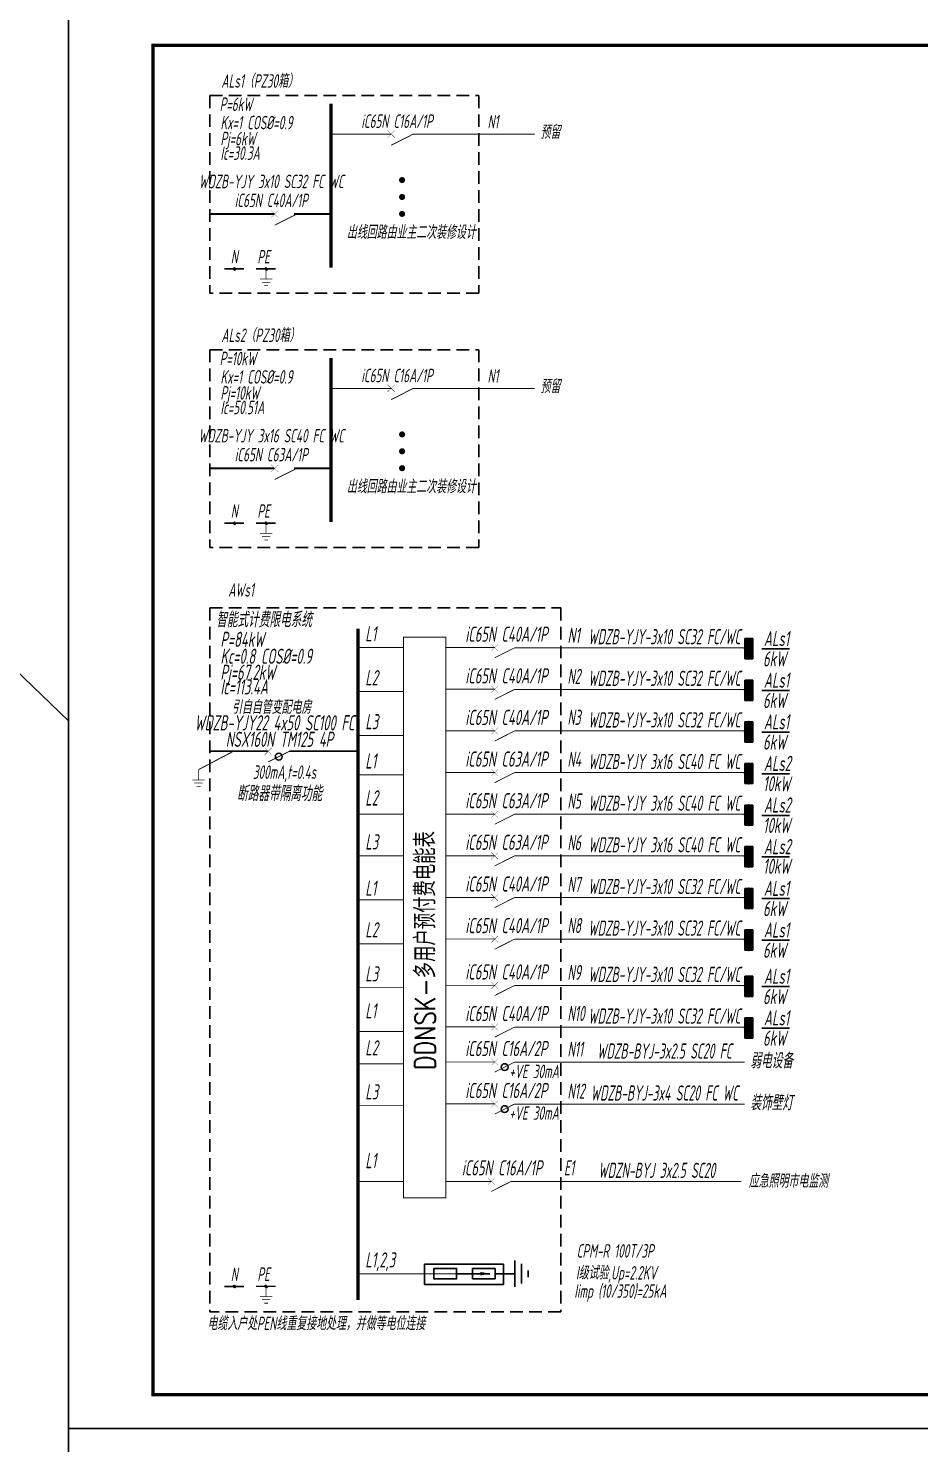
# Model space of a CAD drawing. Extents: x 491024 to 1725648, y 860327 to 1705161.
# Drawn here: x 549623 to 576035, y 1045404 to 1087358 of the extents above; entities that cross this region are included whole.
import ezdxf
from ezdxf.enums import TextEntityAlignment as Align

# ---------------------------------------------------------------- set-up
doc = ezdxf.new("R2010")
doc.units = 0
doc.header["$LTSCALE"] = 1000
doc.header["$MEASUREMENT"] = 0
doc.linetypes.add('DASH', pattern=[0.35, 0.25, -0.1])
doc.linetypes.add('DASH4', pattern=[0.1875, 0.125, -0.0625])
for name, color, linetype in [('!电气修改', 6, 'Continuous'), ('DIM-照明', 3, 'Continuous'), ('ELEMENT', 3, 'Continuous'), ('EQUIP-箱柜', 3, 'Continuous'), ('WIRE-消防', 4, 'Continuous'), ('WIRE-照明', 2, 'Continuous'), ('图框', 140, 'Continuous')]:
    doc.layers.add(name, color=color, linetype=linetype)
doc.styles.add('_HT64F', font='SIMPLEX.SHX', dxfattribs={"width": 0.8, "bigfont": 'HZFS.SHX'})
doc.styles.add('_TCH_LABEL', font='simhei.ttf')
doc.styles.add('HZTXT', font='gbeitc.shx', dxfattribs={"width": 0.8, "height": 400, "bigfont": 'hztxt.shx'})

# ---------------------------------------------------------------- blocks, each defined once
blk = doc.blocks.new('1107AA')
at = {"color": 3, "linetype": 'Continuous'}
for points, const_width in [([(0, -7.5), (-3.79, 0)], 0.3), ([(-1.25, 1.25), (1.25, -1.25)], 0.1), ([(1.25, 1.25), (-1.25, -1.25)], 0.1)]:
    blk.add_lwpolyline(points, dxfattribs=dict(at, const_width=const_width))
blk = doc.blocks.new('*X189')
at = {"color": 0}
for p, q in [((-250, 33), (-83, 200)), ((-250, 68), (-118, 200)), ((-250, 104), (-154, 200)), ((-250, 139), (-189, 200)), ((-250, 174), (-224, 200)), ((-247, 0), (-47, 200)), ((-212, 0), (-12, 200)), ((-177, 0), (23, 200)), ((-141, 0), (59, 200)), ((-106, 0), (94, 200)), ((-71, 0), (129, 200)), ((-35, 0), (165, 200)), ((0, 0), (200, 200)), ((35, 0), (235, 200)), ((71, 0), (250, 179)), ((106, 0), (250, 144)), ((141, 0), (250, 109)), ((177, 0), (250, 73)), ((212, 0), (250, 38)), ((247, 0), (250, 3))]:
    blk.add_line(p, q, dxfattribs=at)
blk = doc.blocks.new('$equip$00001421')
for p, q in [((0.75, 0.6), (-0.75, 0.6)), ((-0.75, 0.6), (-0.75, 0)), ((-0.75, 0), (0.75, 0)), ((0.75, 0), (0.75, 0.6))]:
    blk.add_line(p, q)
at = {"const_width": 0.6}
blk.add_lwpolyline([(-0.75, 0.3), (0.75, 0.3)], dxfattribs=at)
for p in [(-0.75, 0.3), (0, 0.6), (0, 0), (0.75, 0.3)]:
    blk.add_point(p)
at = {"xscale": 0.00300000000061118, "yscale": 0.00300000000061118, "zscale": 0.00300000000061118}
blk.add_blockref('*X189', (0, 0), dxfattribs=at)
at = {"style": '_TCH_LABEL', "flags": 9}
blk.add_attdef('A', (0, 0), '', height=0.00002, dxfattribs=at)
blk = doc.blocks.new('A$C7C37685A')
at = {"layer": 'ELEMENT', "color": 3}
for p, q in [((294, 104), (294, -104)), ((745, 104), (294, 104)), ((641, 0), (294, 0)), ((745, -104), (745, 104)), ((1135, -260), (1135, 260)), ((1264, -195), (1264, 195)), ((1394, -65), (1394, 65)), ((294, -104), (745, -104))]:
    blk.add_line(p, q, dxfattribs=at)
for points in [[(294, 0), (0, 0)], [(745, 0), (1135, 0)]]:
    blk.add_lwpolyline(points, dxfattribs=at)
for points in [[(658, 0), (450, -35), (450, 35), (658, 0)], [(450, 35), (658, 0), (450, -35), (450, 35)], [(450, -35), (450, 35), (658, 0), (450, 35)]]:
    blk.add_solid(points, dxfattribs=at)
blk = doc.blocks.new('A$C64190E90')
at = {"layer": 'DIM-照明', "color": 3}
blk.add_lwpolyline([(0, 104), (450, 104), (450, -104), (0, -104)], close=True, dxfattribs=at)
at = {"layer": 'DIM-照明'}
blk.add_blockref('A$C7C37685A', (466, 0), dxfattribs=at)
blk = doc.blocks.new('0114')
at = {"color": 3, "linetype": 'Continuous', "const_width": 0.3}
for points in [[(0, 0), (0, -4.58)], [(-2.75, -4.58), (2.75, -4.58)], [(-1.83, -6.01), (1.83, -6.01)], [(-0.86, -7.5), (0.86, -7.5)]]:
    blk.add_lwpolyline(points, dxfattribs=at)
blk = doc.blocks.new('*X206')
at = {"color": 0}
for p, q in [((197.1, 124.2), (199.7, 126.7)), ((197.2, 123.8), (200.1, 126.7)), ((197.2, 124.6), (199.2, 126.7)), ((197.3, 123.4), (200.4, 126.6)), ((197.3, 125.2), (198.6, 126.5)), ((197.4, 123.1), (200.7, 126.5)), ((197.5, 122.9), (201, 126.3)), ((197.7, 122.6), (201.2, 126.1)), ((197.9, 122.4), (201.4, 125.9)), ((198.1, 122.2), (201.6, 125.7)), ((198.4, 122), (201.8, 125.4)), ((198.7, 121.9), (201.9, 125.2)), ((199, 121.8), (202, 124.8)), ((199.4, 121.7), (202.1, 124.5)), ((199.8, 121.7), (202.1, 124.1)), ((200.3, 121.8), (202, 123.5)), ((201.2, 122.3), (201.6, 122.7))]:
    blk.add_line(p, q, dxfattribs=at)
blk = doc.blocks.new('HC000089')
at = {"color": 4, "linetype": 'Continuous', "const_width": 0.2}
blk.add_lwpolyline([(-1.8, -1.8, 0.198912), (0, -2.5, 0.198912), (1.8, -1.8, 0.198912), (2.5, 0, 0.198912), (1.8, 1.8, 0.198912), (0, 2.5, 0.198912), (-1.8, 1.8, 0.198912), (-2.5, 0, 0.198912)], format="xyb", close=True, dxfattribs=at)
at = {"color": 4}
blk.add_blockref('*X206', (-199.6, -124.2), dxfattribs=at)
blk = doc.blocks.new('A$C5F6A5641')
at = {"layer": 'WIRE-照明', "color": 3}
for p, q in [((0, 0), (2337, 0)), ((0, -611), (0, 0)), ((2337, 0), (2337, -611)), ((2337, -611), (0, -611))]:
    blk.add_line(p, q, dxfattribs=at)

msp = doc.modelspace()

# ---------------------------------------------------------------- linework, layer by layer
at = {"layer": '!电气修改', "color": 2}
msp.add_line((550815, 1066833.1), (491023.6, 1124090.4), dxfattribs=at)
at = {"layer": 'DIM-照明', "color": 3, "linetype": 'DASH4', "ltscale": 3}
for p, q in [((554997.5, 1085370.4), (562975.8, 1085370.4)), ((554997.5, 1085370.4), (554997.5, 1079505.1)), ((562975.8, 1085370.4), (562975.8, 1079505.1)), ((562975.8, 1079505.1), (554997.5, 1079505.1)), ((554997.5, 1077832.5), (562975.8, 1077832.5)), ((554997.5, 1077832.5), (554997.5, 1071967.1)), ((562975.8, 1077832.5), (562975.8, 1071967.1)), ((562975.8, 1071967.1), (554997.5, 1071967.1)), ((554997.5, 1070183.6), (565404.2, 1070183.6)), ((554997.5, 1070183.6), (554997.5, 1049312.8)), ((565404.2, 1070183.6), (565404.2, 1049312.8)), ((565404.2, 1049312.8), (554997.5, 1049312.8))]:
    msp.add_line(p, q, dxfattribs=at)
at = {"layer": 'DIM-照明', "color": 7}
for p, q in [((571355, 1068964), (572181.2, 1068964)), ((571355, 1067730.3), (572181.2, 1067730.3)), ((571355, 1066496.6), (572181.2, 1066496.6)), ((571355, 1065262.9), (572181.2, 1065262.9)), ((571355, 1064029.2), (572181.2, 1064029.2)), ((571355, 1062795.5), (572181.2, 1062795.5)), ((571355, 1061559.8), (572181.2, 1061559.8)), ((571355, 1060326.1), (572181.2, 1060326.1)), ((571355, 1058953), (572181.2, 1058953)), ((571355, 1057719.3), (572181.2, 1057719.3))]:
    msp.add_line(p, q, dxfattribs=at)
at = {"layer": 'DIM-照明', "color": 3, "const_width": 100}
for points in [[(558593.2, 1085127.4), (558593.2, 1080258.9)], [(558593.2, 1077589.4), (558593.2, 1072720.9)], [(559392.4, 1069564.6), (559392.4, 1049659.2)]]:
    msp.add_lwpolyline(points, dxfattribs=at)
at = {"layer": 'DIM-照明', "color": 3, "linetype": 'Continuous'}
for points, const_width in [([(558593.2, 1084223.5), (560375.1, 1084223.5)], 28.8), ([(561032.2, 1084223.5), (564631.5, 1084223.5)], 28.8), ([(554997.5, 1081853.8), (556911, 1081853.8)], 52.6), ([(557499.8, 1081853.8), (558593.2, 1081853.8)], 52.6), ([(555430.4, 1080224.7), (556010.8, 1080224.7)], 47.5), ([(556367.8, 1080228.9), (556948.3, 1080228.9)], 47.5), ([(558593.2, 1076685.6), (560375.1, 1076685.6)], 28.8), ([(561032.2, 1076685.6), (564631.5, 1076685.6)], 28.8), ([(554997.5, 1074315.8), (556911, 1074315.8)], 52.6), ([(557499.8, 1074315.8), (558593.2, 1074315.8)], 52.6), ([(555430.4, 1072686.8), (556010.8, 1072686.8)], 47.5), ([(556367.8, 1072690.9), (556948.3, 1072690.9)], 47.5), ([(559392.4, 1069001.7), (560739.4, 1069001.7)], 29), ([(561993, 1069001.7), (563441.9, 1069001.7)], 29), ([(564031.8, 1068997.3), (570849.4, 1068997.3)], 29), ([(561993, 1067768), (563441.9, 1067768)], 29), ([(564031.8, 1067763.6), (570849.4, 1067763.6)], 29), ([(559392.4, 1067698.7), (560739.4, 1067698.7)], 29), ([(561993, 1066534.3), (563441.9, 1066534.3)], 29), ([(564031.8, 1066529.9), (570849.4, 1066529.9)], 29), ([(559392.4, 1066394.9), (560739.4, 1066394.9)], 29), ([(554668.2, 1065384.8), (555697.8, 1065927.4)], 28.8), ([(554997.5, 1065927.4), (556717.8, 1065927.4)], 49.9), ([(557355.8, 1065927.4), (559392.4, 1065927.4)], 49.9), ([(559392.4, 1065231.3), (560739.4, 1065231.3)], 29), ([(561993, 1065300.6), (563441.9, 1065300.6)], 29), ([(564031.8, 1065296.2), (570849.4, 1065296.2)], 29), ([(559392.4, 1064067.7), (560739.4, 1064067.7)], 29), ([(561993, 1064066.9), (563441.9, 1064066.9)], 29), ([(564031.8, 1064062.5), (570849.4, 1064062.5)], 29), ([(559392.4, 1062831.2), (560739.4, 1062831.2)], 29), ([(561993, 1062833.2), (563441.9, 1062833.2)], 29), ([(564031.8, 1062828.8), (570849.4, 1062828.8)], 29), ([(559392.4, 1061528.2), (560739.4, 1061528.2)], 29), ([(561993, 1061597.5), (563441.9, 1061597.5)], 29), ([(564031.8, 1061593.1), (570849.4, 1061593.1)], 29), ([(559392.4, 1060224.4), (560739.4, 1060224.4)], 29), ([(561993, 1060363.8), (563441.9, 1060363.8)], 29), ([(564031.8, 1060359.4), (570849.4, 1060359.4)], 29), ([(559392.4, 1058921.4), (560739.4, 1058921.4)], 29), ([(561993, 1058990.7), (563441.9, 1058990.7)], 29), ([(564031.8, 1058986.3), (570849.4, 1058986.3)], 29), ([(561993, 1057757), (563441.9, 1057757)], 29), ([(564031.8, 1057752.6), (570849.4, 1057752.6)], 29), ([(559392.4, 1057617.6), (560739.4, 1057617.6)], 29), ([(559392.4, 1056659.9), (560739.4, 1056659.9)], 29), ([(561993, 1056717.8), (563441.9, 1056717.8)], 29), ([(564031.8, 1056715.4), (570849.4, 1056715.4)], 29), ([(559392.4, 1055423.4), (560739.4, 1055423.4)], 29), ([(561993, 1055474.1), (563441.9, 1055474.1)], 29), ([(564031.8, 1055471.7), (570849.4, 1055471.7)], 29), ([(559392.4, 1053179.2), (560739.4, 1053179.2)], 29), ([(561993, 1053179.2), (563340, 1053179.2)], 29), ([(563929.8, 1053179.2), (570747.5, 1053179.2)], 29), ([(559392.4, 1050442.1), (562606.1, 1050442.1)], 29), ([(555430.4, 1050063.9), (556010.8, 1050063.9)], 47.5), ([(556367.8, 1050068), (556948.3, 1050068)], 47.5)]:
    msp.add_lwpolyline(points, dxfattribs=dict(at, const_width=const_width))
at = {"layer": 'DIM-照明', "color": 7, "const_width": 90, "elevation": 0}
for points in [[(560653.7, 1082858.5, 1), (560743.7, 1082858.5, 1)], [(560653.7, 1082358, 1), (560743.7, 1082358, 1)], [(560653.7, 1081857.4, 1), (560743.7, 1081857.4, 1)], [(560653.7, 1075320.6, 1), (560743.7, 1075320.6, 1)], [(560653.7, 1074820, 1), (560743.7, 1074820, 1)], [(560653.7, 1074319.4, 1), (560743.7, 1074319.4, 1)]]:
    msp.add_lwpolyline(points, format="xyb", close=True, dxfattribs=at)
at = {"layer": 'DIM-照明', "color": 3, "linetype": 'Continuous', "const_width": 29}
msp.add_lwpolyline([(560739.4, 1069307), (561993, 1069307), (561993, 1052694), (560739.4, 1052694)], close=True, dxfattribs=at)
at = {"layer": 'DIM-照明', "color": 3, "linetype": 'Continuous'}
for centre in [(557043.7, 1065769.6), (563736.8, 1056566.4), (563736.8, 1055322.6)]:
    msp.add_circle(centre, 100.1, dxfattribs=at)
at = {"layer": 'WIRE-照明', "color": 3}
for p, q in [((561361.6, 1050730.2), (563698.4, 1050730.2)), ((561361.6, 1050119.6), (561361.6, 1050730.2)), ((563698.4, 1050730.2), (563698.4, 1050119.6)), ((563698.4, 1050119.6), (561361.6, 1050119.6))]:
    msp.add_line(p, q, dxfattribs=at)
at = {"layer": '图框'}
for points in [[(550815, 1087810.2), (610214.8, 1087810.2), (610214.8, 1045856), (550815, 1045856)], [(550815, 1045856), (610214.8, 1045856), (610214.8, 1003901.8), (550815, 1003901.8)]]:
    msp.add_lwpolyline(points, close=True, dxfattribs=at)
at = {"layer": '图框', "const_width": 100}
msp.add_lwpolyline([(553315, 1046856), (609215, 1046856), (609215, 1086856), (553315, 1086856)], close=True, dxfattribs=at)

# ---------------------------------------------------------------- block references
at = {"layer": 'DIM-照明', "linetype": 'Continuous', "rotation": 90}
for p, xscale, yscale, zscale in [((560375.1, 1084223.5), 87.60960006713867, 87.60960006713867, 87.60960006713867), ((556925.5, 1081853.8), 87.60960006713867, 87.60960006713867, 87.60960006713867), ((560375.1, 1076685.6), 87.60960006713867, 87.60960006713867, 87.60960006713867), ((556925.5, 1074315.8), 87.60960006713867, 87.60960006713867, 87.60960006713867), ((563441.9, 1068997.3), 78.65151834487915, 78.65151834487915, 78.65151834487915), ((563441.9, 1067763.6), 78.65151834487915, 78.65151834487915, 78.65151834487915), ((563441.9, 1066529.9), 78.65151834487915, 78.65151834487915, 78.65151834487915), ((556731.6, 1065927.4), 83.2291202545166, 83.2291202545166, 83.2291202545166), ((563441.9, 1065296.2), 78.65151834487915, 78.65151834487915, 78.65151834487915), ((563441.9, 1064062.5), 78.65151834487915, 78.65151834487915, 78.65151834487915), ((563441.9, 1062828.8), 78.65151834487915, 78.65151834487915, 78.65151834487915), ((563441.9, 1061593.1), 78.65151834487915, 78.65151834487915, 78.65151834487915), ((563441.9, 1060359.4), 78.65151834487915, 78.65151834487915, 78.65151834487915), ((563441.9, 1058986.3), 78.65151834487915, 78.65151834487915, 78.65151834487915), ((563441.9, 1057752.6), 78.65151834487915, 78.65151834487915, 78.65151834487915)]:
    msp.add_blockref('1107AA', p, dxfattribs=dict(at, xscale=xscale, yscale=yscale, zscale=zscale))
at = {"layer": 'DIM-照明', "xscale": 14.62999999523163, "yscale": 14.62999999523163, "zscale": 14.62999999523163}
for p in [(555732.5, 1080224.6), (556669, 1080224.6), (555732.5, 1072686.7), (556669, 1072686.7), (555732.5, 1050063.8), (556669, 1050063.8)]:
    msp.add_blockref('HC000089', p, dxfattribs=at)
at = {"layer": 'DIM-照明', "linetype": 'DASH', "xscale": -66.50000000000003, "yscale": 66.5, "zscale": 66.49999999999999, "rotation": 1.643353773062017e-06}
for p in [(556669, 1080228.9), (556669, 1072690.9), (556669, 1050068)]:
    msp.add_blockref('0114', p, dxfattribs=at)
at = {"layer": 'DIM-照明', "color": 3, "linetype": 'Continuous', "xscale": -66.50000000000003, "yscale": 66.5, "zscale": 66.49999999999999, "rotation": 1.643353773062017e-06}
msp.add_blockref('0114', (554668.2, 1065384.8), dxfattribs=at)
at = {"layer": 'DIM-照明', "color": 7, "xscale": 78.65151834487915, "yscale": 78.65151834487915, "zscale": 78.65151834487915, "rotation": 90}
for p in [(563441.9, 1056715.4), (563441.9, 1055471.7), (563340, 1053179.2)]:
    msp.add_blockref('1107AA', p, dxfattribs=at)
at = {"layer": 'EQUIP-箱柜', "xscale": 400, "yscale": 400, "zscale": 400, "rotation": 90}
for p in [(571089.4, 1068969.4), (571089.4, 1067735.7), (571089.4, 1066502), (571089.4, 1065268.3), (571089.4, 1064034.6), (571089.4, 1062800.9), (571089.4, 1061565.2), (571089.4, 1060331.5), (571089.4, 1058958.4), (571089.4, 1057724.7)]:
    msp.add_blockref('$equip$00001421', p, dxfattribs=at)
at = {"layer": 'WIRE-消防'}
msp.add_blockref('A$C5F6A5641', (561361.6, 1050730.2), dxfattribs=at)
at = {"layer": 'WIRE-照明', "xscale": 1.5, "yscale": 1.5, "zscale": 1.5}
msp.add_blockref('A$C64190E90', (561639.9, 1050442.1), dxfattribs=at)

# ---------------------------------------------------------------- texts
at = {"layer": 'DIM-照明', "color": 7, "linetype": 'Continuous', "style": 'HZTXT', "width": 0.7}
for s, p in [('ALs1（PZ30箱）', (555343.3, 1085597.4)), ('P=6kW', (555294.3, 1084907.5)), ('Kx=1 COS%%C=0.9', (555316.9, 1084363.8)), ('iC65N C16A/1P', (559490, 1084404.3)), ('N1', (563230.6, 1084392)), ('Pj=6kW', (555316.9, 1083889.8)), ('Ic=30.3A', (555316.9, 1083457.8)), ('出线回路由业主二次装修设计', (559057.1, 1081113.8)), ('ALs2（PZ30箱）', (555343.3, 1078059.5)), ('P=10kW', (555294.3, 1077369.6)), ('Kx=1 COS%%C=0.9', (555316.9, 1076825.9)), ('iC65N C16A/1P', (559490, 1076866.3)), ('N1', (563230.6, 1076854.1)), ('Pj=10kW', (555316.9, 1076351.8)), ('Ic=50.51A', (555316.9, 1075919.9)), ('出线回路由业主二次装修设计', (559057.1, 1073575.8)), ('300mA,t=0.4s', (556277.8, 1065109.8)), ('+VE 30mA', (563873.4, 1056237.7)), ('+VE 30mA', (563873.4, 1055004)), ('CPM-R 100T/3P', (565871.4, 1050918.5)), ('I级试验,Up=2.2KV', (565849.7, 1050269.9)), ('Iimp (10/350)=25kA', (565800.3, 1049728.4))]:
    msp.add_text(s, height=400, dxfattribs=at).set_placement(p)
at = {"layer": 'DIM-照明', "color": 7, "style": 'HZTXT'}
for s, height, width, p in [('预留', 400, 0.7, (564797.2, 1084081.3)), ('预留', 400, 0.7, (564797.2, 1076543.3)), ('智能式计费限电系统', 450, 0.7, (555187.4, 1069604.7, 0)), ('P=84kW', 450, 0.7, (555316.9, 1069021)), ('L1', 450, 0.7, (559608.2, 1069187.1)), ('iC65N C40A/1P', 450, 0.7, (562572.5, 1069173.4)), ('N1', 450, 0.7, (565598.6, 1069138)), ('ALs1', 450, 0.7, (571417.4, 1069045.9)), ('Kc=0.8 COS%%C=0.9', 450, 0.7, (555316.9, 1068519.4)), ('6kW', 450, 0.7, (571393.3, 1068442.8)), ('Pj=67.2kW', 450, 0.7, (555316.9, 1068045.4)), ('L2', 450, 0.7, (559608.2, 1067884.1)), ('iC65N C40A/1P', 450, 0.7, (562572.5, 1067939.7)), ('N2', 450, 0.65, (565598.6, 1067923.4)), ('ALs1', 450, 0.7, (571417.4, 1067812.2)), ('Ic=113.4A', 450, 0.7, (555316.9, 1067613.5)), ('6kW', 450, 0.7, (571393.3, 1067209.1)), ('L3', 450, 0.7, (559608.2, 1066580.3)), ('iC65N C40A/1P', 450, 0.7, (562572.5, 1066706)), ('N3', 450, 0.65, (565598.6, 1066708.8)), ('ALs1', 450, 0.7, (571417.4, 1066578.5)), ('6kW', 450, 0.7, (571393.3, 1065975.4)), ('L1', 450, 0.7, (559608.2, 1065416.7)), ('iC65N C63A/1P', 450, 0.7, (562572.5, 1065472.3)), ('N4', 450, 0.65, (565598.6, 1065464.9)), ('ALs2', 450, 0.7, (571417.4, 1065344.9)), ('10kW', 450, 0.7, (571393.3, 1064741.7)), ('L2', 450, 0.7, (559608.2, 1064320.4)), ('iC65N C63A/1P', 450, 0.7, (562572.5, 1064238.6)), ('N5', 450, 0.65, (565598.6, 1064227.1)), ('ALs2', 450, 0.7, (571417.4, 1064111.2)), ('10kW', 450, 0.7, (571393.3, 1063508)), ('L3', 450, 0.7, (559608.2, 1063016.6)), ('iC65N C63A/1P', 450, 0.7, (562572.5, 1063004.9)), ('N6', 450, 0.65, (565598.6, 1062993.4)), ('ALs2', 450, 0.7, (571417.4, 1062877.5)), ('10kW', 450, 0.7, (571393.3, 1062295.8)), ('L1', 450, 0.7, (559608.2, 1061648.4)), ('iC65N C40A/1P', 450, 0.7, (562572.5, 1061769.2)), ('N7', 450, 0.65, (565598.6, 1061752.9)), ('ALs1', 450, 0.7, (571417.4, 1061641.8)), ('6kW', 450, 0.7, (571393.3, 1061038.6)), ('L2', 450, 0.7, (559608.2, 1060410.6)), ('iC65N C40A/1P', 450, 0.7, (562572.5, 1060535.5)), ('N8', 450, 0.65, (565598.6, 1060538.3)), ('ALs1', 450, 0.7, (571417.4, 1060408.1)), ('6kW', 450, 0.7, (571393.3, 1059805)), ('L3', 450, 0.7, (559608.2, 1059106.8)), ('iC65N C40A/1P', 450, 0.7, (562572.5, 1059162.4)), ('N9', 450, 0.65, (565598.6, 1059146.1)), ('ALs1', 450, 0.7, (571417.4, 1059035)), ('6kW', 450, 0.7, (571393.3, 1058431.8)), ('L1', 450, 0.7, (559608.2, 1058008.9)), ('iC65N C40A/1P', 450, 0.7, (562572.5, 1057928.7)), ('N10', 450, 0.65, (565598.6, 1057931.5)), ('ALs1', 450, 0.7, (571417.4, 1057801.3)), ('L2', 450, 0.7, (559608.2, 1056912.6)), ('iC65N C16A/2P', 450, 0.7, (562572.5, 1056891.5)), ('N11', 450, 0.65, (565598.6, 1056874.1)), ('6kW', 450, 0.7, (571393.3, 1057198.1)), ('弱电设备', 450, 0.7, (571014.9, 1056529.4)), ('L3', 450, 0.7, (559608.2, 1055608.8)), ('iC65N C16A/2P', 450, 0.7, (562572.5, 1055647.8)), ('N12', 450, 0.65, (565598.6, 1055630.3)), ('装饰壁灯', 450, 0.7, (571014.9, 1055285.6)), ('L1', 450, 0.7, (559608.2, 1053570.5)), ('iC65N C16A/1P', 450, 0.7, (562470.6, 1053355.3)), ('E1', 450, 0.65, (565496.6, 1053353.8)), ('L1,2,3', 450, 0.7, (559608.2, 1050627.6))]:
    msp.add_text(s, height=height, dxfattribs=dict(at, width=width)).set_placement(p)
at = {"layer": 'DIM-照明', "color": 7, "linetype": 'Continuous', "style": 'HZTXT', "width": 0.7}
for s, p in [('WDZB-YJY 3x10 SC32 FC WC', (556822.8, 1082819.9)), ('iC65N C40A/1P', (556822.8, 1082258.6)), ('WDZB-YJY 3x16 SC40 FC WC', (556822.8, 1075282)), ('iC65N C63A/1P', (556822.8, 1074720.6)), ('电缆入户处PEN线重复接地处理，并做等电位连接', (558153.7, 1048985.9, 0))]:
    msp.add_text(s, height=400, dxfattribs=at).set_placement(p, align=Align.MIDDLE)
at = {"layer": 'DIM-照明', "linetype": 'Continuous', "style": 'HZTXT', "width": 0.7}
for s, p in [('N', (555622.8, 1080387.5)), ('PE', (556411.1, 1080387.5)), ('N', (555622.8, 1072849.5)), ('PE', (556411.1, 1072849.5)), ('N', (555622.8, 1050226.6)), ('PE', (556411.1, 1050226.6))]:
    msp.add_text(s, height=400, dxfattribs=at).set_placement(p)
at = {"layer": 'DIM-照明', "color": 7, "style": 'HZTXT'}
for s, height, width, p in [('AWs1', 400, 0.7, (555927.2, 1070711.3)), ('WDZB-YJY-3x10 SC32 FC/WC', 450, 0.65, (568471.7, 1069325.5)), ('WDZB-YJY-3x10 SC32 FC/WC', 450, 0.65, (568471.7, 1068091.8)), ('WDZB-YJY22 4x50 SC100 FC', 450, 0.7, (556918.1, 1066773.1)), ('WDZB-YJY-3x10 SC32 FC/WC', 450, 0.65, (568471.7, 1066858.1)), ('NSX160N TM125 4P', 450, 0.7, (557064.6, 1066283.4)), ('WDZB-YJY 3x16 SC40 FC WC', 450, 0.65, (568471.7, 1065624.4)), ('断路器带隔离功能', 450, 0.7, (557064.6, 1064698.9)), ('WDZB-YJY 3x16 SC40 FC WC', 450, 0.65, (568471.7, 1064390.7)), ('WDZB-YJY 3x16 SC40 FC WC', 450, 0.65, (568471.7, 1063157)), ('WDZB-YJY-3x10 SC32 FC/WC', 450, 0.65, (568471.7, 1061921.3)), ('WDZB-YJY-3x10 SC32 FC/WC', 450, 0.65, (568471.7, 1060687.6)), ('WDZB-YJY-3x10 SC32 FC/WC', 450, 0.65, (568471.7, 1059314.5)), ('WDZB-YJY-3x10 SC32 FC/WC', 450, 0.65, (568471.7, 1058080.8)), ('WDZB-BYJ-3x2.5 SC20 FC', 450, 0.65, (568471.7, 1057043.6)), ('WDZB-BYJ-3x4 SC20 FC WC', 450, 0.65, (568471.7, 1055799.8)), ('WDZN-BYJ 3x2.5 SC20', 450, 0.65, (568244.9, 1053507.4))]:
    msp.add_text(s, height=height, dxfattribs=dict(at, width=width)).set_placement(p, align=Align.MIDDLE)
at = {"layer": 'DIM-照明', "color": 7, "linetype": 'Continuous', "style": 'HZTXT', "width": 0.7}
msp.add_text('引自自管变配电房', height=400, rotation=0, dxfattribs=at).set_placement((556828.4, 1067258.4, 0), align=Align.MIDDLE)
at = {"layer": 'DIM-照明', "color": 7}
for s, height, rotation, style, width, p in [('DDNSK-多用户预付费电能表 ', 605.868, 90, '_HT64F', 0.8, (561683.3, 1056478.6, 0)), ('应急照明市电监测', 400, 0, 'HZTXT', 0.7, (570966.6, 1052991.3, 0))]:
    msp.add_text(s, height=height, rotation=rotation, dxfattribs=dict(at, style=style, width=width)).set_placement(p)

doc.saveas('drawing.dxf')
